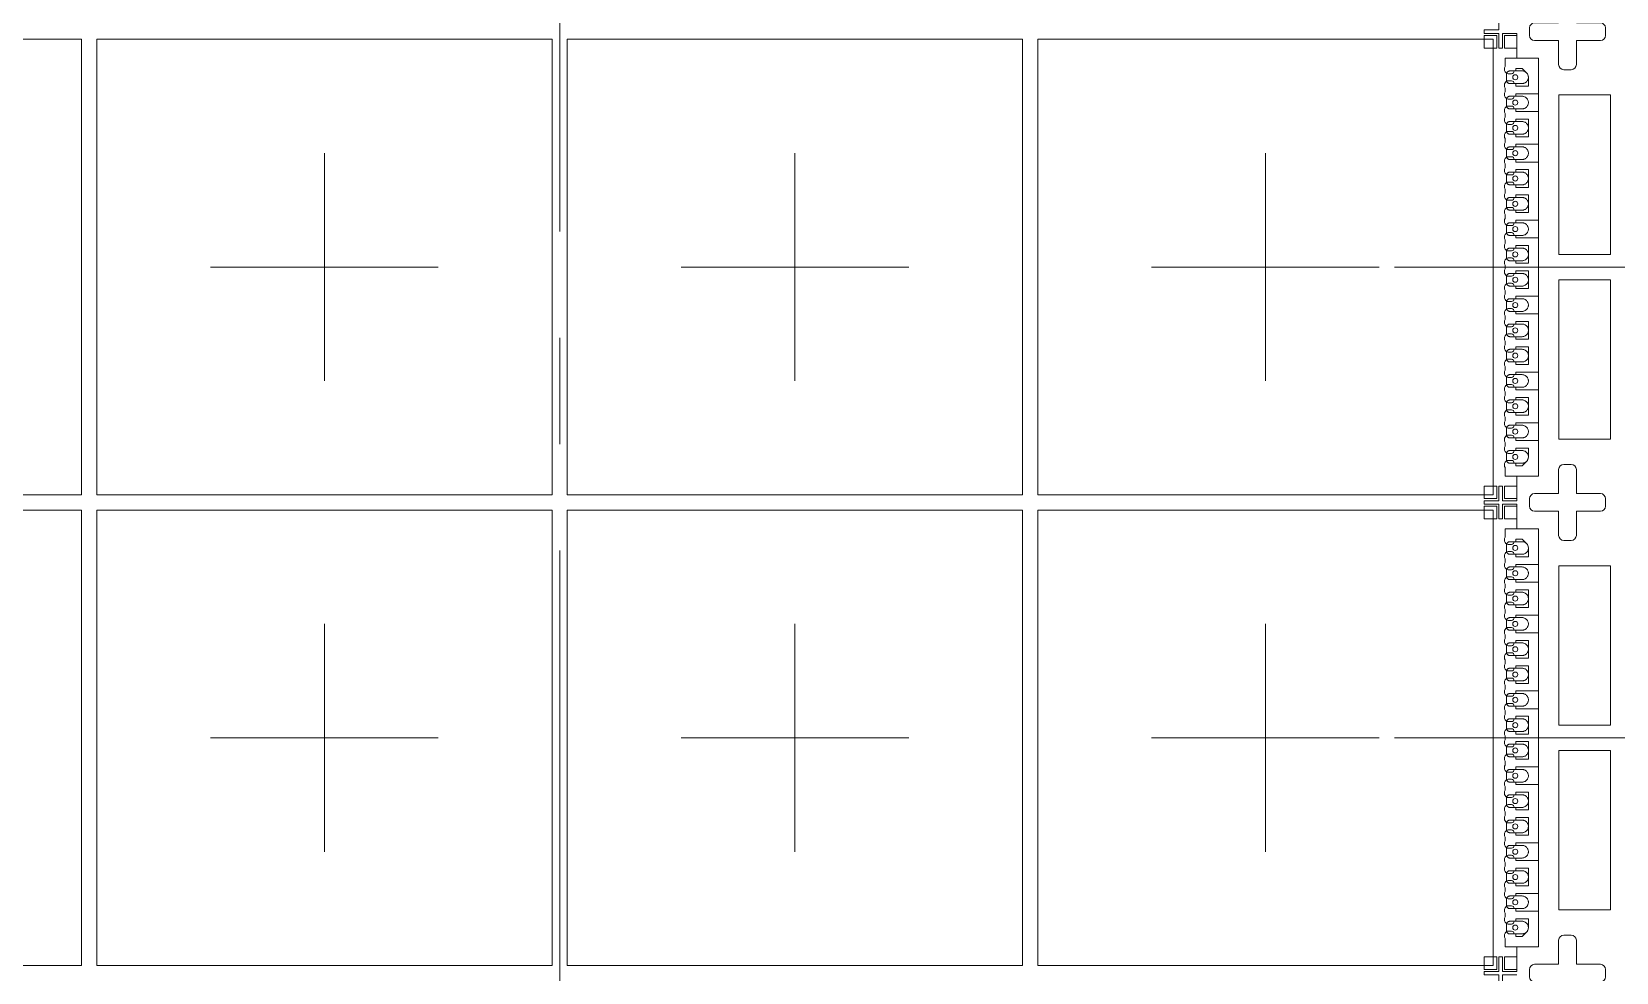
# Model space of a CAD drawing. Extents: x 0.5 to 10.25, y 0.33 to 6.92.
# Drawn here: x 2.05 to 3.616, y 4.713 to 5.642 of the extents above; entities that cross this region are included whole.
import ezdxf

# ---------------------------------------------------------------- set-up
doc = ezdxf.new("R2010")
doc.units = 0
doc.header["$LTSCALE"] = 0.006
doc.header["$MEASUREMENT"] = 0
doc.linetypes.add('CENTER', pattern=[2, 1.25, -0.25, 0.25, -0.25])
doc.linetypes.add('HIDDEN', pattern=[0.375, 0.25, -0.125])
doc.layers.get('0').update_dxf_attribs({"linetype": 'CONTINUOUS'})
for name, color, linetype in [('1', 7, 'CONTINUOUS'), ('1D', 7, 'CONTINUOUS'), ('3D', 7, 'CONTINUOUS')]:
    doc.layers.add(name, color=color, linetype=linetype)

msp = doc.modelspace()

# ---------------------------------------------------------------- linework, layer by layer
at = {"color": 0, "lineweight": 13}
for p, q in [((3.517937, 5.640295), (3.517937, 5.638295)), ((3.517948, 5.625918), (3.517948, 5.615942)), ((3.517959, 5.19317), (3.517959, 5.203148)), ((3.503584, 5.19317), (3.500039, 5.19317)), ((3.517937, 5.180795), (3.517937, 5.178795)), ((3.517937, 5.175295), (3.517937, 5.173295)), ((3.517948, 5.160918), (3.517948, 5.150942)), ((3.517959, 4.72817), (3.517959, 4.738148)), ((3.503584, 4.72817), (3.500039, 4.72817)), ((3.517937, 4.715795), (3.517937, 4.713795))]:
    msp.add_line(p, q, dxfattribs=at)
for points in [[(3.498062, 5.638295), (3.485687, 5.638295), (3.485687, 5.62592), (3.498062, 5.62592)], [(3.505562, 5.638295), (3.517937, 5.638295), (3.517937, 5.62592), (3.505562, 5.62592)], [(3.498062, 5.19317), (3.485687, 5.19317), (3.485687, 5.180795), (3.498062, 5.180795)], [(3.505562, 5.19317), (3.517937, 5.19317), (3.517937, 5.180795), (3.505562, 5.180795)], [(3.498062, 5.173295), (3.485687, 5.173295), (3.485687, 5.16092), (3.498062, 5.16092)], [(3.505562, 5.173295), (3.517937, 5.173295), (3.517937, 5.16092), (3.505562, 5.16092)], [(3.498062, 4.72817), (3.485687, 4.72817), (3.485687, 4.715795), (3.498062, 4.715795)], [(3.505562, 4.72817), (3.517937, 4.72817), (3.517937, 4.715795), (3.505562, 4.715795)]]:
    msp.add_lwpolyline(points, close=True, dxfattribs=at)
for points in [[(3.539312, 5.580795), (3.51683, 5.580795), (3.51683, 5.578295), (3.515326, 5.578295, -0.39913711), (3.51243, 5.575545), (3.509404, 5.575545, -0.27711491), (3.506315, 5.577399, -0.23940692), (3.506212, 5.582682, 0.11309496), (3.506312, 5.583118), (3.506312, 5.585972, 0.11309496), (3.506212, 5.586407, -0.23940692), (3.506315, 5.59169, -0.27711491), (3.509404, 5.593545), (3.51243, 5.593545, -0.39913711), (3.515326, 5.590795), (3.51683, 5.590795), (3.51683, 5.588295), (3.529312, 5.588295), (3.529312, 5.597067, 0.20158283), (3.527481, 5.601464), (3.523151, 5.605795), (3.51683, 5.605795), (3.51683, 5.603295), (3.515326, 5.603295, -0.39913711), (3.51243, 5.600545), (3.509404, 5.600545, -0.27711491), (3.506315, 5.602399, -0.23940701), (3.506212, 5.607682, 0.11309496), (3.506312, 5.608118), (3.506312, 5.615942), (3.539312, 5.615942), (3.539312, 5.203148)], [(3.539312, 5.530795), (3.51683, 5.530795), (3.51683, 5.528295), (3.515326, 5.528295, -0.39913711), (3.51243, 5.525545), (3.509404, 5.525545, -0.27711491), (3.506315, 5.527399, -0.23940692), (3.506212, 5.532682, 0.11309496), (3.506312, 5.533118), (3.506312, 5.535972, 0.11309496), (3.506212, 5.536407, -0.23940692), (3.506315, 5.54169, -0.27711491), (3.509404, 5.543545), (3.51243, 5.543545, -0.39913711), (3.515326, 5.540795), (3.51683, 5.540795), (3.51683, 5.538295), (3.529312, 5.538295), (3.529312, 5.555795), (3.51683, 5.555795), (3.51683, 5.553295), (3.515326, 5.553295, -0.39913711), (3.51243, 5.550545), (3.509404, 5.550545, -0.27711491), (3.506315, 5.552399, -0.23940692), (3.506212, 5.557682, 0.11309496), (3.506312, 5.558118), (3.506312, 5.560972, 0.11309496), (3.506212, 5.561407, -0.23940692), (3.506315, 5.56669, -0.27711491), (3.509404, 5.568545), (3.51243, 5.568545, -0.39913711), (3.515326, 5.565795), (3.51683, 5.565795), (3.51683, 5.563295), (3.539312, 5.563295)], [(3.539312, 5.455795), (3.51683, 5.455795), (3.51683, 5.453295), (3.515326, 5.453295, -0.39913711), (3.51243, 5.450545), (3.509404, 5.450545, -0.27711491), (3.506315, 5.452399, -0.23940692), (3.506212, 5.457682, 0.11309496), (3.506312, 5.458118), (3.506312, 5.460972, 0.11309496), (3.506212, 5.461407, -0.23940692), (3.506315, 5.46669, -0.27711491), (3.509404, 5.468545), (3.51243, 5.468545, -0.39913711), (3.515326, 5.465795), (3.51683, 5.465795), (3.51683, 5.463295), (3.529312, 5.463295), (3.529312, 5.480795), (3.51683, 5.480795), (3.51683, 5.478295), (3.515326, 5.478295, -0.39913711), (3.51243, 5.475545), (3.509404, 5.475545, -0.27711491), (3.506315, 5.477399, -0.23940692), (3.506212, 5.482682, 0.11309496), (3.506312, 5.483118), (3.506312, 5.485972, 0.11309496), (3.506212, 5.486407, -0.23940692), (3.506315, 5.49169, -0.27711491), (3.509404, 5.493545), (3.51243, 5.493545, -0.39913711), (3.515326, 5.490795), (3.51683, 5.490795), (3.51683, 5.488295), (3.529312, 5.488295), (3.529312, 5.505795), (3.51683, 5.505795), (3.51683, 5.503295), (3.515326, 5.503295, -0.39913711), (3.51243, 5.500545), (3.509404, 5.500545, -0.27711491), (3.506315, 5.502399, -0.23940692), (3.506212, 5.507682, 0.11309496), (3.506312, 5.508118), (3.506312, 5.510972, 0.11309496), (3.506212, 5.511407, -0.23940692), (3.506315, 5.51669, -0.27711491), (3.509404, 5.518545), (3.51243, 5.518545, -0.39913711), (3.515326, 5.515795), (3.51683, 5.515795), (3.51683, 5.513295), (3.539312, 5.513295)], [(3.539312, 5.380795), (3.51683, 5.380795), (3.51683, 5.378295), (3.515326, 5.378295, -0.39913711), (3.51243, 5.375545), (3.509404, 5.375545, -0.27711491), (3.506315, 5.377399, -0.23940692), (3.506212, 5.382682, 0.11309496), (3.506312, 5.383118), (3.506312, 5.385972, 0.11309496), (3.506212, 5.386407, -0.23940692), (3.506315, 5.39169, -0.27711491), (3.509404, 5.393545), (3.51243, 5.393545, -0.39913711), (3.515326, 5.390795), (3.51683, 5.390795), (3.51683, 5.388295), (3.529312, 5.388295), (3.529312, 5.405795), (3.51683, 5.405795), (3.51683, 5.403295), (3.515326, 5.403295, -0.39913711), (3.51243, 5.400545), (3.509404, 5.400545, -0.27711491), (3.506315, 5.402399, -0.23940692), (3.506212, 5.407682, 0.11309496), (3.506312, 5.408118), (3.506312, 5.410972, 0.11309496), (3.506212, 5.411407, -0.23940692), (3.506315, 5.41669, -0.27711491), (3.509404, 5.418545), (3.51243, 5.418545, -0.39913711), (3.515326, 5.415795), (3.51683, 5.415795), (3.51683, 5.413295), (3.529312, 5.413295), (3.529312, 5.430795), (3.51683, 5.430795), (3.51683, 5.428295), (3.515326, 5.428295, -0.39913711), (3.51243, 5.425545), (3.509404, 5.425545, -0.27711491), (3.506315, 5.427399, -0.23940692), (3.506212, 5.432682, 0.11309496), (3.506312, 5.433118), (3.506312, 5.435972, 0.11309496), (3.506212, 5.436407, -0.23940692), (3.506315, 5.44169, -0.27711491), (3.509404, 5.443545), (3.51243, 5.443545, -0.39913711), (3.515326, 5.440795), (3.51683, 5.440795), (3.51683, 5.438295), (3.539312, 5.438295)], [(3.539312, 5.305795), (3.51683, 5.305795), (3.51683, 5.303295), (3.515326, 5.303295, -0.39913711), (3.51243, 5.300545), (3.509404, 5.300545, -0.27711491), (3.506315, 5.302399, -0.23940692), (3.506212, 5.307682, 0.11309496), (3.506312, 5.308118), (3.506312, 5.310972, 0.11309496), (3.506212, 5.311407, -0.23940692), (3.506315, 5.31669, -0.27711491), (3.509404, 5.318545), (3.51243, 5.318545, -0.39913711), (3.515326, 5.315795), (3.51683, 5.315795), (3.51683, 5.313295), (3.529312, 5.313295), (3.529312, 5.330795), (3.51683, 5.330795), (3.51683, 5.328295), (3.515326, 5.328295, -0.39913711), (3.51243, 5.325545), (3.509404, 5.325545, -0.27711491), (3.506315, 5.327399, -0.23940692), (3.506212, 5.332682, 0.11309496), (3.506312, 5.333118), (3.506312, 5.335972, 0.11309496), (3.506212, 5.336407, -0.23940692), (3.506315, 5.34169, -0.27711491), (3.509404, 5.343545), (3.51243, 5.343545, -0.39913711), (3.515326, 5.340795), (3.51683, 5.340795), (3.51683, 5.338295), (3.529312, 5.338295), (3.529312, 5.355795), (3.51683, 5.355795), (3.51683, 5.353295), (3.515326, 5.353295, -0.39913711), (3.51243, 5.350545), (3.509404, 5.350545, -0.27711491), (3.506315, 5.352399, -0.23940692), (3.506212, 5.357682, 0.11309496), (3.506312, 5.358118), (3.506312, 5.360972, 0.11309496), (3.506212, 5.361407, -0.23940692), (3.506315, 5.36669, -0.27711491), (3.509404, 5.368545), (3.51243, 5.368545, -0.39913711), (3.515326, 5.365795), (3.51683, 5.365795), (3.51683, 5.363295), (3.539312, 5.363295)], [(3.539312, 5.255795), (3.51683, 5.255795), (3.51683, 5.253295), (3.515326, 5.253295, -0.39913711), (3.51243, 5.250545), (3.509404, 5.250545, -0.27711491), (3.506315, 5.252399, -0.23940692), (3.506212, 5.257682, 0.11309496), (3.506312, 5.258118), (3.506312, 5.260972, 0.11309496), (3.506212, 5.261407, -0.23940692), (3.506315, 5.26669, -0.27711491), (3.509404, 5.268545), (3.51243, 5.268545, -0.39913711), (3.515326, 5.265795), (3.51683, 5.265795), (3.51683, 5.263295), (3.529312, 5.263295), (3.529312, 5.280795), (3.51683, 5.280795), (3.51683, 5.278295), (3.515326, 5.278295, -0.39913711), (3.51243, 5.275545), (3.509404, 5.275545, -0.27711491), (3.506315, 5.277399, -0.23940692), (3.506212, 5.282682, 0.11309496), (3.506312, 5.283118), (3.506312, 5.285972, 0.11309496), (3.506212, 5.286407, -0.23940692), (3.506315, 5.29169, -0.27711491), (3.509404, 5.293545), (3.51243, 5.293545, -0.39913711), (3.515326, 5.290795), (3.51683, 5.290795), (3.51683, 5.288295), (3.539312, 5.288295)], [(3.539312, 5.203148), (3.506312, 5.203148), (3.506312, 5.210972, 0.11309496), (3.506212, 5.211407, -0.23940701), (3.506315, 5.21669, -0.27711491), (3.509404, 5.218545), (3.51243, 5.218545, -0.39913711), (3.515326, 5.215795), (3.51683, 5.215795), (3.51683, 5.213295), (3.523151, 5.213295), (3.527481, 5.217626, 0.20158283), (3.529312, 5.222023), (3.529312, 5.230795), (3.51683, 5.230795), (3.51683, 5.228295), (3.515326, 5.228295, -0.39913711), (3.51243, 5.225545), (3.509404, 5.225545, -0.27711491), (3.506315, 5.227399, -0.23940692), (3.506212, 5.232682, 0.11309496), (3.506312, 5.233118), (3.506312, 5.235972, 0.11309496), (3.506212, 5.236407, -0.23940692), (3.506315, 5.24169, -0.27711491), (3.509404, 5.243545), (3.51243, 5.243545, -0.39913711), (3.515326, 5.240795), (3.51683, 5.240795), (3.51683, 5.238295), (3.539312, 5.238295)], [(3.539312, 5.115795), (3.51683, 5.115795), (3.51683, 5.113295), (3.515326, 5.113295, -0.39913711), (3.51243, 5.110545), (3.509404, 5.110545, -0.27711491), (3.506315, 5.112399, -0.23940692), (3.506212, 5.117682, 0.11309496), (3.506312, 5.118118), (3.506312, 5.120972, 0.11309496), (3.506212, 5.121407, -0.23940692), (3.506315, 5.12669, -0.27711491), (3.509404, 5.128545), (3.51243, 5.128545, -0.39913711), (3.515326, 5.125795), (3.51683, 5.125795), (3.51683, 5.123295), (3.529312, 5.123295), (3.529312, 5.132067, 0.20158283), (3.527481, 5.136464), (3.523151, 5.140795), (3.51683, 5.140795), (3.51683, 5.138295), (3.515326, 5.138295, -0.39913711), (3.51243, 5.135545), (3.509404, 5.135545, -0.27711491), (3.506315, 5.137399, -0.23940701), (3.506212, 5.142682, 0.11309496), (3.506312, 5.143118), (3.506312, 5.150942), (3.539312, 5.150942), (3.539312, 4.738148)], [(3.539312, 5.065795), (3.51683, 5.065795), (3.51683, 5.063295), (3.515326, 5.063295, -0.39913711), (3.51243, 5.060545), (3.509404, 5.060545, -0.27711491), (3.506315, 5.062399, -0.23940692), (3.506212, 5.067682, 0.11309496), (3.506312, 5.068118), (3.506312, 5.070972, 0.11309496), (3.506212, 5.071407, -0.23940692), (3.506315, 5.07669, -0.27711491), (3.509404, 5.078545), (3.51243, 5.078545, -0.39913711), (3.515326, 5.075795), (3.51683, 5.075795), (3.51683, 5.073295), (3.529312, 5.073295), (3.529312, 5.090795), (3.51683, 5.090795), (3.51683, 5.088295), (3.515326, 5.088295, -0.39913711), (3.51243, 5.085545), (3.509404, 5.085545, -0.27711491), (3.506315, 5.087399, -0.23940692), (3.506212, 5.092682, 0.11309496), (3.506312, 5.093118), (3.506312, 5.095972, 0.11309496), (3.506212, 5.096407, -0.23940692), (3.506315, 5.10169, -0.27711491), (3.509404, 5.103545), (3.51243, 5.103545, -0.39913711), (3.515326, 5.100795), (3.51683, 5.100795), (3.51683, 5.098295), (3.539312, 5.098295)], [(3.539312, 4.990795), (3.51683, 4.990795), (3.51683, 4.988295), (3.515326, 4.988295, -0.39913711), (3.51243, 4.985545), (3.509404, 4.985545, -0.27711491), (3.506315, 4.987399, -0.23940692), (3.506212, 4.992682, 0.11309496), (3.506312, 4.993118), (3.506312, 4.995972, 0.11309496), (3.506212, 4.996407, -0.23940692), (3.506315, 5.00169, -0.27711491), (3.509404, 5.003545), (3.51243, 5.003545, -0.39913711), (3.515326, 5.000795), (3.51683, 5.000795), (3.51683, 4.998295), (3.529312, 4.998295), (3.529312, 5.015795), (3.51683, 5.015795), (3.51683, 5.013295), (3.515326, 5.013295, -0.39913711), (3.51243, 5.010545), (3.509404, 5.010545, -0.27711491), (3.506315, 5.012399, -0.23940692), (3.506212, 5.017682, 0.11309496), (3.506312, 5.018118), (3.506312, 5.020972, 0.11309496), (3.506212, 5.021407, -0.23940692), (3.506315, 5.02669, -0.27711491), (3.509404, 5.028545), (3.51243, 5.028545, -0.39913711), (3.515326, 5.025795), (3.51683, 5.025795), (3.51683, 5.023295), (3.529312, 5.023295), (3.529312, 5.040795), (3.51683, 5.040795), (3.51683, 5.038295), (3.515326, 5.038295, -0.39913711), (3.51243, 5.035545), (3.509404, 5.035545, -0.27711491), (3.506315, 5.037399, -0.23940692), (3.506212, 5.042682, 0.11309496), (3.506312, 5.043118), (3.506312, 5.045972, 0.11309496), (3.506212, 5.046407, -0.23940692), (3.506315, 5.05169, -0.27711491), (3.509404, 5.053545), (3.51243, 5.053545, -0.39913711), (3.515326, 5.050795), (3.51683, 5.050795), (3.51683, 5.048295), (3.539312, 5.048295)], [(3.539312, 4.915795), (3.51683, 4.915795), (3.51683, 4.913295), (3.515326, 4.913295, -0.39913711), (3.51243, 4.910545), (3.509404, 4.910545, -0.27711491), (3.506315, 4.912399, -0.23940692), (3.506212, 4.917682, 0.11309496), (3.506312, 4.918118), (3.506312, 4.920972, 0.11309496), (3.506212, 4.921407, -0.23940692), (3.506315, 4.92669, -0.27711491), (3.509404, 4.928545), (3.51243, 4.928545, -0.39913711), (3.515326, 4.925795), (3.51683, 4.925795), (3.51683, 4.923295), (3.529312, 4.923295), (3.529312, 4.940795), (3.51683, 4.940795), (3.51683, 4.938295), (3.515326, 4.938295, -0.39913711), (3.51243, 4.935545), (3.509404, 4.935545, -0.27711491), (3.506315, 4.937399, -0.23940692), (3.506212, 4.942682, 0.11309496), (3.506312, 4.943118), (3.506312, 4.945972, 0.11309496), (3.506212, 4.946407, -0.23940692), (3.506315, 4.95169, -0.27711491), (3.509404, 4.953545), (3.51243, 4.953545, -0.39913711), (3.515326, 4.950795), (3.51683, 4.950795), (3.51683, 4.948295), (3.529312, 4.948295), (3.529312, 4.965795), (3.51683, 4.965795), (3.51683, 4.963295), (3.515326, 4.963295, -0.39913711), (3.51243, 4.960545), (3.509404, 4.960545, -0.27711491), (3.506315, 4.962399, -0.23940692), (3.506212, 4.967682, 0.11309496), (3.506312, 4.968118), (3.506312, 4.970972, 0.11309496), (3.506212, 4.971407, -0.23940692), (3.506315, 4.97669, -0.27711491), (3.509404, 4.978545), (3.51243, 4.978545, -0.39913711), (3.515326, 4.975795), (3.51683, 4.975795), (3.51683, 4.973295), (3.539312, 4.973295)], [(3.539312, 4.840795), (3.51683, 4.840795), (3.51683, 4.838295), (3.515326, 4.838295, -0.39913711), (3.51243, 4.835545), (3.509404, 4.835545, -0.27711491), (3.506315, 4.837399, -0.23940692), (3.506212, 4.842682, 0.11309496), (3.506312, 4.843118), (3.506312, 4.845972, 0.11309496), (3.506212, 4.846407, -0.23940692), (3.506315, 4.85169, -0.27711491), (3.509404, 4.853545), (3.51243, 4.853545, -0.39913711), (3.515326, 4.850795), (3.51683, 4.850795), (3.51683, 4.848295), (3.529312, 4.848295), (3.529312, 4.865795), (3.51683, 4.865795), (3.51683, 4.863295), (3.515326, 4.863295, -0.39913711), (3.51243, 4.860545), (3.509404, 4.860545, -0.27711491), (3.506315, 4.862399, -0.23940692), (3.506212, 4.867682, 0.11309496), (3.506312, 4.868118), (3.506312, 4.870972, 0.11309496), (3.506212, 4.871407, -0.23940692), (3.506315, 4.87669, -0.27711491), (3.509404, 4.878545), (3.51243, 4.878545, -0.39913711), (3.515326, 4.875795), (3.51683, 4.875795), (3.51683, 4.873295), (3.529312, 4.873295), (3.529312, 4.890795), (3.51683, 4.890795), (3.51683, 4.888295), (3.515326, 4.888295, -0.39913711), (3.51243, 4.885545), (3.509404, 4.885545, -0.27711491), (3.506315, 4.887399, -0.23940692), (3.506212, 4.892682, 0.11309496), (3.506312, 4.893118), (3.506312, 4.895972, 0.11309496), (3.506212, 4.896407, -0.23940692), (3.506315, 4.90169, -0.27711491), (3.509404, 4.903545), (3.51243, 4.903545, -0.39913711), (3.515326, 4.900795), (3.51683, 4.900795), (3.51683, 4.898295), (3.539312, 4.898295)], [(3.539312, 4.790795), (3.51683, 4.790795), (3.51683, 4.788295), (3.515326, 4.788295, -0.39913711), (3.51243, 4.785545), (3.509404, 4.785545, -0.27711491), (3.506315, 4.787399, -0.23940692), (3.506212, 4.792682, 0.11309496), (3.506312, 4.793118), (3.506312, 4.795972, 0.11309496), (3.506212, 4.796407, -0.23940692), (3.506315, 4.80169, -0.27711491), (3.509404, 4.803545), (3.51243, 4.803545, -0.39913711), (3.515326, 4.800795), (3.51683, 4.800795), (3.51683, 4.798295), (3.529312, 4.798295), (3.529312, 4.815795), (3.51683, 4.815795), (3.51683, 4.813295), (3.515326, 4.813295, -0.39913711), (3.51243, 4.810545), (3.509404, 4.810545, -0.27711491), (3.506315, 4.812399, -0.23940692), (3.506212, 4.817682, 0.11309496), (3.506312, 4.818118), (3.506312, 4.820972, 0.11309496), (3.506212, 4.821407, -0.23940692), (3.506315, 4.82669, -0.27711491), (3.509404, 4.828545), (3.51243, 4.828545, -0.39913711), (3.515326, 4.825795), (3.51683, 4.825795), (3.51683, 4.823295), (3.539312, 4.823295)], [(3.539312, 4.738148), (3.506312, 4.738148), (3.506312, 4.745972, 0.11309496), (3.506212, 4.746407, -0.23940701), (3.506315, 4.75169, -0.27711491), (3.509404, 4.753545), (3.51243, 4.753545, -0.39913711), (3.515326, 4.750795), (3.51683, 4.750795), (3.51683, 4.748295), (3.523151, 4.748295), (3.527481, 4.752626, 0.20158283), (3.529312, 4.757023), (3.529312, 4.765795), (3.51683, 4.765795), (3.51683, 4.763295), (3.515326, 4.763295, -0.39913711), (3.51243, 4.760545), (3.509404, 4.760545, -0.27711491), (3.506315, 4.762399, -0.23940692), (3.506212, 4.767682, 0.11309496), (3.506312, 4.768118), (3.506312, 4.770972, 0.11309496), (3.506212, 4.771407, -0.23940692), (3.506315, 4.77669, -0.27711491), (3.509404, 4.778545), (3.51243, 4.778545, -0.39913711), (3.515326, 4.775795), (3.51683, 4.775795), (3.51683, 4.773295), (3.539312, 4.773295)]]:
    msp.add_lwpolyline(points, format="xyb", dxfattribs=at)
for centre in [(3.516312, 5.597045), (3.516312, 5.572045), (3.516312, 5.547045), (3.516312, 5.522045), (3.516312, 5.497045), (3.516312, 5.472045), (3.516312, 5.447045), (3.516312, 5.422045), (3.516312, 5.397045), (3.516312, 5.372045), (3.516312, 5.347045), (3.516312, 5.322045), (3.516312, 5.297045), (3.516312, 5.272045), (3.516312, 5.247045), (3.516312, 5.222045), (3.516312, 5.132045), (3.516312, 5.107045), (3.516312, 5.082045), (3.516312, 5.057045), (3.516312, 5.032045), (3.516312, 5.007045), (3.516312, 4.982045), (3.516312, 4.957045), (3.516312, 4.932045), (3.516312, 4.907045), (3.516312, 4.882045), (3.516312, 4.857045), (3.516312, 4.832045), (3.516312, 4.807045), (3.516312, 4.782045), (3.516312, 4.757045)]:
    msp.add_circle(centre, 0.0025, dxfattribs=at)
at = {"layer": '1', "lineweight": 13}
for points in [[(3.530437, 5.638295, 0.41421356), (3.535437, 5.633295), (3.559187, 5.633295), (3.559187, 5.609545, 0.41421356), (3.564187, 5.604545), (3.571687, 5.604545, 0.41421356), (3.576687, 5.609545), (3.576687, 5.633295), (3.600437, 5.633295, 0.41421356), (3.605437, 5.638295), (3.605437, 5.645795, 0.41421356), (3.600437, 5.650795), (3.576687, 5.650795), (3.576687, 5.674545, 0.41421356), (3.571687, 5.679545), (3.564187, 5.679545, 0.41421356), (3.559187, 5.674545), (3.559187, 5.650795), (3.535437, 5.650795, 0.41421356), (3.530437, 5.645795)], [(3.530437, 5.173295, 0.41421356), (3.535437, 5.168295), (3.559187, 5.168295), (3.559187, 5.144545, 0.41421356), (3.564187, 5.139545), (3.571687, 5.139545, 0.41421356), (3.576687, 5.144545), (3.576687, 5.168295), (3.600437, 5.168295, 0.41421356), (3.605437, 5.173295), (3.605437, 5.180795, 0.41421356), (3.600437, 5.185795), (3.576687, 5.185795), (3.576687, 5.209545, 0.41421356), (3.571687, 5.214545), (3.564187, 5.214545, 0.41421356), (3.559187, 5.209545), (3.559187, 5.185795), (3.535437, 5.185795, 0.41421356), (3.530437, 5.180795)], [(3.530437, 4.708295, 0.41421356), (3.535437, 4.703295), (3.559187, 4.703295), (3.559187, 4.679545, 0.41421356), (3.564187, 4.674545), (3.571687, 4.674545, 0.41421356), (3.576687, 4.679545), (3.576687, 4.703295), (3.600437, 4.703295, 0.41421356), (3.605437, 4.708295), (3.605437, 4.715795, 0.41421356), (3.600437, 4.720795), (3.576687, 4.720795), (3.576687, 4.744545, 0.41421356), (3.571687, 4.749545), (3.564187, 4.749545, 0.41421356), (3.559187, 4.744545), (3.559187, 4.720795), (3.535437, 4.720795, 0.41421356), (3.530437, 4.715795)]]:
    msp.add_lwpolyline(points, format="xyb", close=True, dxfattribs=at)
for points in [[(3.610562, 5.422045), (3.559312, 5.422045), (3.559312, 5.579545), (3.610562, 5.579545)], [(3.610562, 5.397045), (3.559312, 5.397045), (3.559312, 5.239545), (3.610562, 5.239545)], [(3.610562, 4.957045), (3.559312, 4.957045), (3.559312, 5.114545), (3.610562, 5.114545)], [(3.610562, 4.932045), (3.559312, 4.932045), (3.559312, 4.774545), (3.610562, 4.774545)]]:
    msp.add_lwpolyline(points, close=True, dxfattribs=at)
at = {"layer": '1D', "linetype": 'CENTER', "lineweight": 13, "ltscale": 70}
for p, q in [((2.571812, 2.924545), (2.571812, 6.424545)), ((2.114312, 5.184545), (2.114312, 5.634545)), ((2.114312, 5.634545), (2.564312, 5.634545)), ((2.564312, 5.634545), (2.564312, 5.184545)), ((2.579312, 5.184545), (2.579312, 5.634545)), ((2.579312, 5.634545), (3.029312, 5.634545)), ((3.029312, 5.634545), (3.029312, 5.184545)), ((2.564312, 5.184545), (2.114312, 5.184545)), ((3.029312, 5.184545), (2.579312, 5.184545)), ((2.114312, 4.719545), (2.114312, 5.169545)), ((2.114312, 5.169545), (2.564312, 5.169545)), ((2.564312, 5.169545), (2.564312, 4.719545)), ((2.579312, 4.719545), (2.579312, 5.169545)), ((2.579312, 5.169545), (3.029312, 5.169545)), ((3.029312, 5.169545), (3.029312, 4.719545)), ((2.564312, 4.719545), (2.114312, 4.719545)), ((3.029312, 4.719545), (2.579312, 4.719545))]:
    msp.add_line(p, q, dxfattribs=at)
at = {"layer": '1D', "linetype": 'CENTER', "lineweight": 13, "ltscale": 40}
for p, q in [((2.339312, 5.522045), (2.339312, 5.297045)), ((2.804312, 5.522045), (2.804312, 5.297045)), ((3.269312, 5.522045), (3.269312, 5.297045)), ((2.451812, 5.409545), (2.226812, 5.409545)), ((2.691812, 5.409545), (2.916812, 5.409545)), ((3.156812, 5.409545), (3.381812, 5.409545)), ((2.339312, 5.057045), (2.339312, 4.832045)), ((2.804312, 5.057045), (2.804312, 4.832045)), ((3.269312, 5.057045), (3.269312, 4.832045)), ((2.451812, 4.944545), (2.226812, 4.944545)), ((2.691812, 4.944545), (2.916812, 4.944545)), ((3.156812, 4.944545), (3.381812, 4.944545))]:
    msp.add_line(p, q, dxfattribs=at)
at = {"layer": '1D', "lineweight": 13}
for p, q in [((3.396812, 5.409545), (4.113986, 5.409545)), ((3.396812, 4.944545), (4.113986, 4.944545))]:
    msp.add_line(p, q, dxfattribs=at)
at = {"layer": '1D', "linetype": 'CENTER', "lineweight": 13, "ltscale": 70}
for points in [[(2.099312, 5.184545), (1.649312, 5.184545), (1.649312, 5.634545), (2.099312, 5.634545)], [(3.494312, 5.184545), (3.044312, 5.184545), (3.044312, 5.634545), (3.494312, 5.634545)], [(2.099312, 4.719545), (1.649312, 4.719545), (1.649312, 5.169545), (2.099312, 5.169545)], [(3.494312, 4.719545), (3.044312, 4.719545), (3.044312, 5.169545), (3.494312, 5.169545)]]:
    msp.add_lwpolyline(points, close=True, dxfattribs=at)
at = {"layer": '3D', "color": 0, "linetype": 'HIDDEN', "lineweight": 13, "ltscale": 10}
for points in [[(3.517937, 5.640295), (3.503584, 5.640295), (3.503584, 5.62592), (3.501789, 5.62592), (3.500039, 5.62592), (3.500039, 5.640295), (3.485687, 5.640295), (3.485687, 5.643795), (3.500039, 5.643795), (3.500039, 5.65817)], [(3.517937, 5.175295), (3.503584, 5.175295), (3.503584, 5.16092), (3.501789, 5.16092), (3.500039, 5.16092), (3.500039, 5.175295), (3.485687, 5.175295), (3.485687, 5.178795), (3.500039, 5.178795), (3.500039, 5.19317)], [(3.503584, 5.19317), (3.503584, 5.178795), (3.517937, 5.178795)], [(3.517937, 4.710295), (3.503584, 4.710295), (3.503584, 4.69592), (3.501789, 4.69592), (3.500039, 4.69592), (3.500039, 4.710295), (3.485687, 4.710295), (3.485687, 4.713795), (3.500039, 4.713795), (3.500039, 4.72817)], [(3.503584, 4.72817), (3.503584, 4.713795), (3.517937, 4.713795)]]:
    msp.add_lwpolyline(points, dxfattribs=at)
at = {"layer": '3D', "color": 0, "linetype": 'HIDDEN', "lineweight": 13, "ltscale": 40}
for points in [[(3.523062, 5.603295), (3.511062, 5.603295, 0.41421338), (3.507562, 5.599795), (3.507562, 5.594295, 0.41421317), (3.511062, 5.590795), (3.523062, 5.590795, 0.99999966)], [(3.523062, 5.578295), (3.511062, 5.578295, 0.41421338), (3.507562, 5.574795), (3.507562, 5.569295, 0.41421317), (3.511062, 5.565795), (3.523062, 5.565795, 0.99999966)], [(3.523062, 5.553295), (3.511062, 5.553295, 0.41421338), (3.507562, 5.549795), (3.507562, 5.544295, 0.41421317), (3.511062, 5.540795), (3.523062, 5.540795, 0.99999966)], [(3.523062, 5.528295), (3.511062, 5.528295, 0.41421338), (3.507562, 5.524795), (3.507562, 5.519295, 0.41421317), (3.511062, 5.515795), (3.523062, 5.515795, 0.99999966)], [(3.523062, 5.503295), (3.511062, 5.503295, 0.41421338), (3.507562, 5.499795), (3.507562, 5.494295, 0.41421317), (3.511062, 5.490795), (3.523062, 5.490795, 0.99999966)], [(3.523062, 5.478295), (3.511062, 5.478295, 0.41421338), (3.507562, 5.474795), (3.507562, 5.469295, 0.41421317), (3.511062, 5.465795), (3.523062, 5.465795, 0.99999966)], [(3.523062, 5.453295), (3.511062, 5.453295, 0.41421338), (3.507562, 5.449795), (3.507562, 5.444295, 0.41421317), (3.511062, 5.440795), (3.523062, 5.440795, 0.99999966)], [(3.523062, 5.428295), (3.511062, 5.428295, 0.41421338), (3.507562, 5.424795), (3.507562, 5.419295, 0.41421317), (3.511062, 5.415795), (3.523062, 5.415795, 0.99999966)], [(3.523062, 5.390795), (3.511062, 5.390795, -0.41421338), (3.507562, 5.394295), (3.507562, 5.399795, -0.41421317), (3.511062, 5.403295), (3.523062, 5.403295, -0.99999966)], [(3.523062, 5.365795), (3.511062, 5.365795, -0.41421338), (3.507562, 5.369295), (3.507562, 5.374795, -0.41421317), (3.511062, 5.378295), (3.523062, 5.378295, -0.99999966)], [(3.523062, 5.340795), (3.511062, 5.340795, -0.41421338), (3.507562, 5.344295), (3.507562, 5.349795, -0.41421317), (3.511062, 5.353295), (3.523062, 5.353295, -0.99999966)], [(3.523062, 5.315795), (3.511062, 5.315795, -0.41421338), (3.507562, 5.319295), (3.507562, 5.324795, -0.41421317), (3.511062, 5.328295), (3.523062, 5.328295, -0.99999966)], [(3.523062, 5.290795), (3.511062, 5.290795, -0.41421338), (3.507562, 5.294295), (3.507562, 5.299795, -0.41421317), (3.511062, 5.303295), (3.523062, 5.303295, -0.99999966)], [(3.523062, 5.265795), (3.511062, 5.265795, -0.41421338), (3.507562, 5.269295), (3.507562, 5.274795, -0.41421317), (3.511062, 5.278295), (3.523062, 5.278295, -0.99999966)], [(3.523062, 5.240795), (3.511062, 5.240795, -0.41421338), (3.507562, 5.244295), (3.507562, 5.249795, -0.41421317), (3.511062, 5.253295), (3.523062, 5.253295, -0.99999966)], [(3.523062, 5.215795), (3.511062, 5.215795, -0.41421338), (3.507562, 5.219295), (3.507562, 5.224795, -0.41421317), (3.511062, 5.228295), (3.523062, 5.228295, -0.99999966)], [(3.523062, 5.138295), (3.511062, 5.138295, 0.41421338), (3.507562, 5.134795), (3.507562, 5.129295, 0.41421317), (3.511062, 5.125795), (3.523062, 5.125795, 0.99999966)], [(3.523062, 5.113295), (3.511062, 5.113295, 0.41421338), (3.507562, 5.109795), (3.507562, 5.104295, 0.41421317), (3.511062, 5.100795), (3.523062, 5.100795, 0.99999966)], [(3.523062, 5.088295), (3.511062, 5.088295, 0.41421338), (3.507562, 5.084795), (3.507562, 5.079295, 0.41421317), (3.511062, 5.075795), (3.523062, 5.075795, 0.99999966)], [(3.523062, 5.063295), (3.511062, 5.063295, 0.41421338), (3.507562, 5.059795), (3.507562, 5.054295, 0.41421317), (3.511062, 5.050795), (3.523062, 5.050795, 0.99999966)], [(3.523062, 5.038295), (3.511062, 5.038295, 0.41421338), (3.507562, 5.034795), (3.507562, 5.029295, 0.41421317), (3.511062, 5.025795), (3.523062, 5.025795, 0.99999966)], [(3.523062, 5.013295), (3.511062, 5.013295, 0.41421338), (3.507562, 5.009795), (3.507562, 5.004295, 0.41421317), (3.511062, 5.000795), (3.523062, 5.000795, 0.99999966)], [(3.523062, 4.988295), (3.511062, 4.988295, 0.41421338), (3.507562, 4.984795), (3.507562, 4.979295, 0.41421317), (3.511062, 4.975795), (3.523062, 4.975795, 0.99999966)], [(3.523062, 4.963295), (3.511062, 4.963295, 0.41421338), (3.507562, 4.959795), (3.507562, 4.954295, 0.41421317), (3.511062, 4.950795), (3.523062, 4.950795, 0.99999966)], [(3.523062, 4.925795), (3.511062, 4.925795, -0.41421338), (3.507562, 4.929295), (3.507562, 4.934795, -0.41421317), (3.511062, 4.938295), (3.523062, 4.938295, -0.99999966)], [(3.523062, 4.900795), (3.511062, 4.900795, -0.41421338), (3.507562, 4.904295), (3.507562, 4.909795, -0.41421317), (3.511062, 4.913295), (3.523062, 4.913295, -0.99999966)], [(3.523062, 4.875795), (3.511062, 4.875795, -0.41421338), (3.507562, 4.879295), (3.507562, 4.884795, -0.41421317), (3.511062, 4.888295), (3.523062, 4.888295, -0.99999966)], [(3.523062, 4.850795), (3.511062, 4.850795, -0.41421338), (3.507562, 4.854295), (3.507562, 4.859795, -0.41421317), (3.511062, 4.863295), (3.523062, 4.863295, -0.99999966)], [(3.523062, 4.825795), (3.511062, 4.825795, -0.41421338), (3.507562, 4.829295), (3.507562, 4.834795, -0.41421317), (3.511062, 4.838295), (3.523062, 4.838295, -0.99999966)], [(3.523062, 4.800795), (3.511062, 4.800795, -0.41421338), (3.507562, 4.804295), (3.507562, 4.809795, -0.41421317), (3.511062, 4.813295), (3.523062, 4.813295, -0.99999966)], [(3.523062, 4.775795), (3.511062, 4.775795, -0.41421338), (3.507562, 4.779295), (3.507562, 4.784795, -0.41421317), (3.511062, 4.788295), (3.523062, 4.788295, -0.99999966)], [(3.523062, 4.750795), (3.511062, 4.750795, -0.41421338), (3.507562, 4.754295), (3.507562, 4.759795, -0.41421317), (3.511062, 4.763295), (3.523062, 4.763295, -0.99999966)]]:
    msp.add_lwpolyline(points, format="xyb", close=True, dxfattribs=at)

doc.saveas('drawing.dxf')
